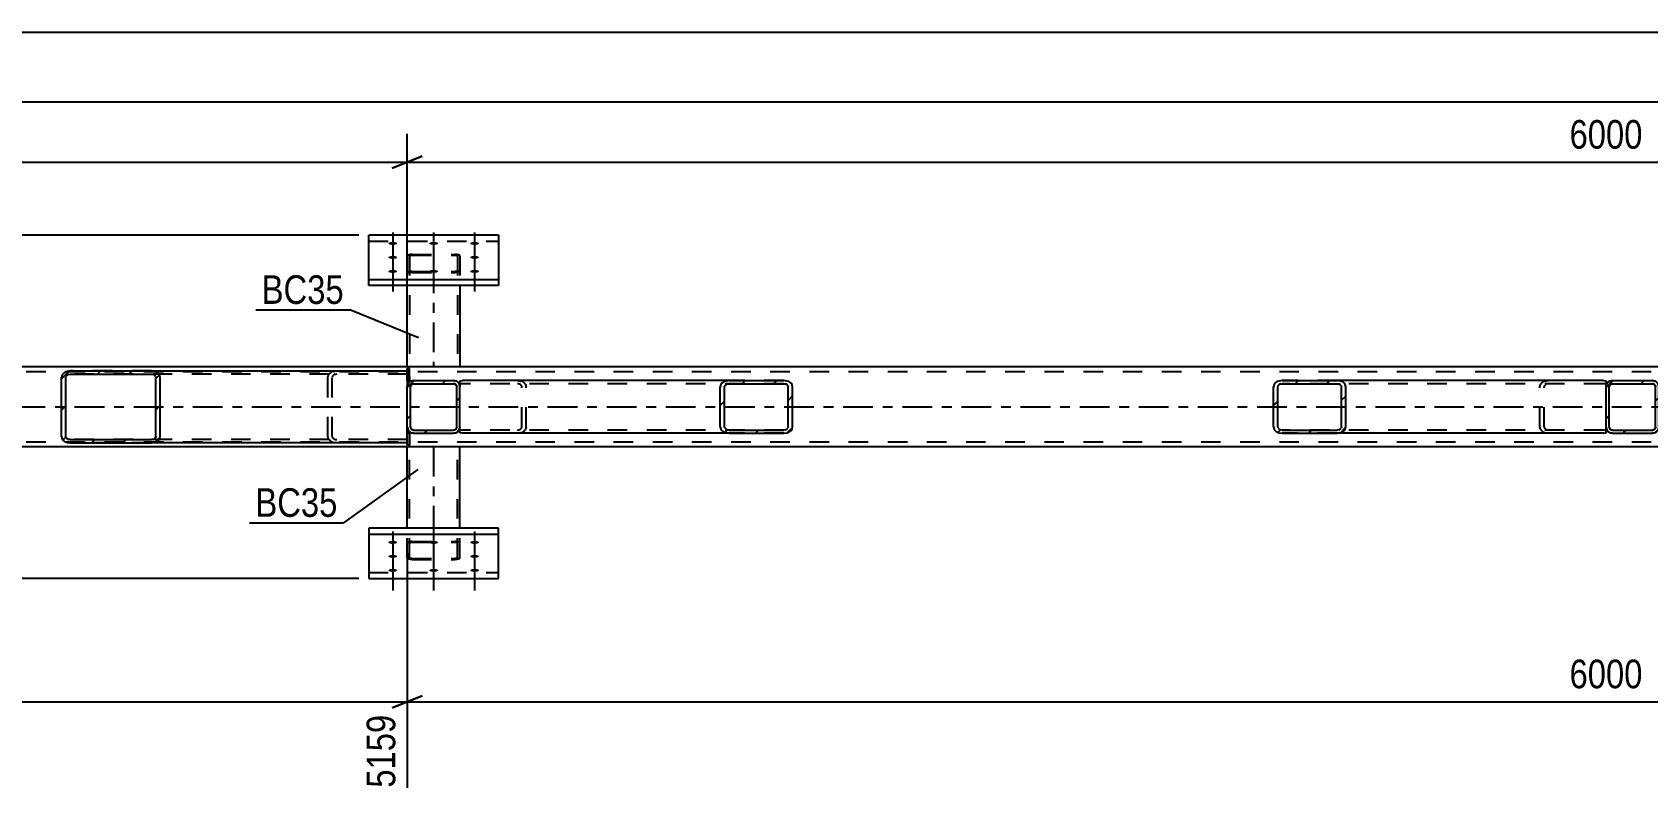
# Model space of a CAD drawing. Header units: millimetres. Extents: x -51 to 790, y -418 to 176.
# Drawn here: x 104.4 to 266.1, y -263.1 to -186.9 of the extents above; entities that cross this region are included whole.
import ezdxf

# ---------------------------------------------------------------- set-up
doc = ezdxf.new("R2010")
doc.units = ezdxf.units.MM
doc.linetypes.add('DXK_LINE_DOT2', pattern=[3.9198, 1.9599, -1.9599])
doc.linetypes.add('DXK_LINE_DOT3', pattern=[5.9187, 2.979, -0.9799, 0.9799, -0.9799])
doc.styles.add('Arial Narrow', font='ARIALN.TTF', dxfattribs={"height": 0.2})

# ---------------------------------------------------------------- blocks, each defined once
blk = doc.blocks.new('Part-389637219-17713 - 17712')
at = {"linetype": 'Continuous'}
h = blk.add_hatch(dxfattribs=at)
h.set_pattern_fill('', scale=0.7, style=0, pattern_type=0)
h.set_pattern_definition([(45, (179.9708, -226.9783), (-1.57154, 1.57154), [])])
h.paths.add_polyline_path([(179.63, -227.03), (179.97, -226.98), (180.26, -226.84), (180.45, -226.63), (180.51, -226.39), (180.51, -222.39), (180.45, -222.14), (180.26, -221.93), (179.97, -221.8), (179.63, -221.75), (174.14, -221.75), (173.81, -221.8), (173.52, -221.93), (173.33, -222.14), (173.27, -222.39), (173.27, -226.39), (173.33, -226.63), (173.52, -226.84), (173.81, -226.98), (174.14, -227.03)])
h.paths.add_polyline_path([(173.98, -226.68), (173.83, -226.61), (173.74, -226.51), (173.7, -226.39), (173.7, -222.39), (173.74, -222.26), (173.83, -222.16), (173.98, -222.09), (174.14, -222.07), (179.63, -222.07), (179.8, -222.09), (179.95, -222.16), (180.04, -222.26), (180.07, -222.39), (180.07, -226.39), (180.04, -226.51), (179.95, -226.61), (179.8, -226.68), (179.63, -226.71), (174.14, -226.71)])
at = {"color": 2, "linetype": 'Continuous'}
for p, q in [((147.21, -221.78), (147.47, -221.75)), ((147.21, -221.78), (147.21, -222.39)), ((174.14, -221.75), (147.47, -221.75)), ((173.33, -222.14), (173.27, -222.39)), ((173.27, -226.39), (173.27, -222.39)), ((173.7, -222.39), (173.74, -222.26)), ((173.7, -226.39), (173.7, -222.39)), ((174.14, -221.75), (173.81, -221.8)), ((173.98, -222.09), (174.14, -222.07)), ((174.14, -221.75), (179.63, -221.75)), ((174.14, -222.07), (179.63, -222.07)), ((179.97, -221.8), (179.63, -221.75)), ((179.63, -222.07), (179.8, -222.09)), ((180.04, -222.26), (180.07, -222.39)), ((180.07, -226.39), (180.07, -222.39)), ((180.51, -222.39), (180.45, -222.14)), ((180.51, -226.39), (180.51, -222.39)), ((147.21, -226.98), (147.21, -226.39)), ((173.27, -226.39), (173.33, -226.63)), ((173.74, -226.51), (173.7, -226.39)), ((180.07, -226.39), (180.04, -226.51)), ((180.45, -226.63), (180.51, -226.39)), ((147.21, -226.99), (147.21, -226.98)), ((147.47, -227.03), (147.21, -226.99)), ((174.14, -227.03), (147.47, -227.03)), ((173.81, -226.98), (174.14, -227.03)), ((174.14, -226.71), (173.98, -226.68)), ((174.14, -226.71), (179.63, -226.71)), ((174.14, -227.03), (179.63, -227.03)), ((179.8, -226.68), (179.63, -226.71)), ((179.63, -227.03), (179.97, -226.98))]:
    blk.add_line(p, q, dxfattribs=at)
at = {"color": 7, "linetype": 'DXK_LINE_DOT2'}
for p, q in [((147.21, -221.78), (147.21, -222.13)), ((147.3, -222.09), (147.21, -222.13)), ((147.21, -226.84), (147.21, -222.39)), ((147.47, -222.07), (147.3, -222.09)), ((179.63, -222.07), (147.47, -222.07)), ((152.96, -221.75), (153.3, -221.8)), ((153.13, -222.09), (152.96, -222.07)), ((153.4, -222.39), (153.37, -222.26)), ((153.4, -226.39), (153.4, -222.39)), ((153.77, -222.14), (153.84, -222.39)), ((153.84, -226.39), (153.84, -222.39)), ((179.63, -221.75), (174.14, -221.75)), ((153.37, -226.51), (153.4, -226.39)), ((153.84, -226.39), (153.77, -226.63)), ((147.21, -226.64), (147.3, -226.68)), ((147.3, -226.68), (147.47, -226.71)), ((179.63, -226.71), (147.47, -226.71)), ((152.96, -226.71), (153.13, -226.68)), ((153.3, -226.98), (152.96, -227.03)), ((179.63, -227.03), (174.14, -227.03))]:
    blk.add_line(p, q, dxfattribs=at)
for centre, radius, start, end in [((153.03, -222.48), 0.401, 32.4104, 75.4453), ((153.1, -222.57), 0.802, 32.4104, 75.4453), ((153.03, -226.29), 0.401, 284.5547, 327.5896), ((153.1, -226.2), 0.802, 284.5547, 327.5896)]:
    blk.add_arc(centre, radius, start, end, dxfattribs=at)
at = {"color": 2, "linetype": 'Continuous'}
for centre, radius, start, end in [((174.01, -222.57), 0.802, 104.5547, 147.5896), ((174.08, -222.48), 0.401, 104.5547, 147.5896), ((179.7, -222.48), 0.401, 32.4104, 75.4453), ((179.77, -222.57), 0.802, 32.4104, 75.4453), ((174.01, -226.2), 0.802, 212.4104, 255.4453), ((174.08, -226.29), 0.401, 212.4104, 255.4453), ((179.7, -226.29), 0.401, 284.5547, 327.5896), ((179.77, -226.2), 0.802, 284.5547, 327.5896)]:
    blk.add_arc(centre, radius, start, end, dxfattribs=at)
blk = doc.blocks.new('Part-389637219-17789 - 17712')
at = {"color": 2, "linetype": 'Continuous'}
for p, q in [((141.93, -228.23), (141.93, -227.03)), ((142.17, -227.03), (141.93, -227.03)), ((142.17, -227.43), (142.17, -227.03)), ((142.17, -227.03), (142.17, -228.23)), ((142.17, -228.23), (142.17, -227.43)), ((142.17, -228.23), (141.93, -228.23))]:
    blk.add_line(p, q, dxfattribs=at)
at = {"color": 7, "linetype": 'DXK_LINE_DOT2'}
for p, q in [((141.93, -228.23), (141.93, -227.03)), ((142.17, -227.03), (142.17, -227.03)), ((142.17, -227.43), (142.17, -227.43)), ((142.17, -228.23), (142.17, -228.23))]:
    blk.add_line(p, q, dxfattribs=at)
blk = doc.blocks.new('Part-389637219-17725 - 17712')
at = {"linetype": 'Continuous'}
h = blk.add_hatch(dxfattribs=at)
h.set_pattern_fill('', scale=0.7, style=0, pattern_type=0)
h.set_pattern_definition([(45, (266.8196, -226.9783), (-1.57154, 1.57154), [])])
h.paths.add_polyline_path([(266.57, -227.03), (266.82, -226.98), (267.03, -226.84), (267.17, -226.63), (267.21, -226.39), (267.21, -222.39), (267.17, -222.14), (267.03, -221.93), (266.82, -221.8), (266.57, -221.75), (262.57, -221.75), (262.33, -221.8), (262.12, -221.93), (261.98, -222.14), (261.93, -222.39), (261.93, -226.39), (261.98, -226.63), (262.12, -226.84), (262.33, -226.98), (262.57, -227.03)])
h.paths.add_polyline_path([(262.45, -226.68), (262.35, -226.61), (262.28, -226.51), (262.25, -226.39), (262.25, -222.39), (262.28, -222.26), (262.35, -222.16), (262.45, -222.09), (262.57, -222.07), (266.57, -222.07), (266.7, -222.09), (266.8, -222.16), (266.87, -222.26), (266.89, -222.39), (266.89, -226.39), (266.87, -226.51), (266.8, -226.61), (266.7, -226.68), (266.57, -226.71), (262.57, -226.71)])
at = {"color": 7, "linetype": 'DXK_LINE_DOT2'}
for p, q in [((261.93, -222.39), (261.98, -222.14)), ((261.93, -226.39), (261.93, -222.39)), ((262.28, -222.26), (262.25, -222.39)), ((262.25, -226.39), (262.25, -222.39)), ((262.33, -221.8), (262.57, -221.75)), ((262.57, -222.07), (262.45, -222.09)), ((262.57, -221.75), (266.57, -221.75)), ((262.57, -222.07), (266.57, -222.07)), ((266.57, -221.75), (266.82, -221.8)), ((266.7, -222.09), (266.57, -222.07)), ((266.89, -222.39), (266.87, -222.26)), ((266.89, -226.39), (266.89, -222.39)), ((267.17, -222.14), (267.21, -222.39)), ((267.21, -226.39), (267.21, -222.39)), ((261.98, -226.63), (261.93, -226.39)), ((262.25, -226.39), (262.28, -226.51)), ((266.87, -226.51), (266.89, -226.39)), ((267.21, -226.39), (267.17, -226.63)), ((262.57, -227.03), (262.33, -226.98)), ((262.45, -226.68), (262.57, -226.71)), ((262.57, -226.71), (266.57, -226.71)), ((262.57, -227.03), (266.57, -227.03)), ((266.57, -226.71), (266.7, -226.68)), ((266.82, -226.98), (266.57, -227.03))]:
    blk.add_line(p, q, dxfattribs=at)
at = {"color": 2, "linetype": 'Continuous'}
for p, q in [((261.98, -222.14), (261.93, -222.39)), ((261.93, -226.39), (261.93, -222.39)), ((262.25, -222.39), (262.28, -222.26)), ((262.25, -226.39), (262.25, -222.39)), ((262.57, -221.75), (262.33, -221.8)), ((262.45, -222.09), (262.57, -222.07)), ((262.57, -221.75), (266.57, -221.75)), ((262.57, -222.07), (266.57, -222.07)), ((266.82, -221.8), (266.57, -221.75)), ((266.57, -222.07), (266.7, -222.09)), ((266.87, -222.26), (266.89, -222.39)), ((266.89, -226.39), (266.89, -222.39)), ((267.21, -222.39), (267.17, -222.14)), ((267.21, -226.39), (267.21, -222.39)), ((261.93, -226.39), (261.98, -226.63)), ((262.28, -226.51), (262.25, -226.39)), ((266.89, -226.39), (266.87, -226.51)), ((267.17, -226.63), (267.21, -226.39)), ((262.33, -226.98), (262.57, -227.03)), ((262.57, -226.71), (262.45, -226.68)), ((262.57, -226.71), (266.57, -226.71)), ((262.57, -227.03), (266.57, -227.03)), ((266.7, -226.68), (266.57, -226.71)), ((266.57, -227.03), (266.82, -226.98))]:
    blk.add_line(p, q, dxfattribs=at)
at = {"color": 7, "linetype": 'DXK_LINE_DOT2'}
for centre, radius, start, end in [((262.57, -222.39), 0.64, 112.5, 157.5), ((262.57, -222.39), 0.32, 112.5, 157.5), ((266.57, -222.39), 0.32, 22.5, 67.5), ((266.57, -222.39), 0.64, 22.5, 67.5), ((262.57, -226.39), 0.64, 202.5, 247.5), ((262.57, -226.39), 0.32, 202.5, 247.5), ((266.57, -226.39), 0.32, 292.5, 337.5), ((266.57, -226.39), 0.64, 292.5, 337.5)]:
    blk.add_arc(centre, radius, start, end, dxfattribs=at)
at = {"color": 2, "linetype": 'Continuous'}
for centre, radius, start, end in [((262.57, -222.39), 0.64, 112.5, 157.5), ((262.57, -222.39), 0.32, 112.5, 157.5), ((266.57, -222.39), 0.32, 22.5, 67.5), ((266.57, -222.39), 0.64, 22.5, 67.5), ((262.57, -226.39), 0.64, 202.5, 247.5), ((262.57, -226.39), 0.32, 202.5, 247.5), ((266.57, -226.39), 0.32, 292.5, 337.5), ((266.57, -226.39), 0.64, 292.5, 337.5)]:
    blk.add_arc(centre, radius, start, end, dxfattribs=at)
blk = doc.blocks.new('Part-389637219-17790 - 17712')
at = {"color": 2, "linetype": 'Continuous'}
for p, q in [((141.93, -221.75), (141.93, -220.55)), ((141.93, -220.55), (142.17, -220.55)), ((142.17, -221.35), (142.17, -220.55)), ((142.17, -221.75), (142.17, -220.55)), ((142.17, -221.35), (142.17, -221.75)), ((142.17, -221.75), (141.93, -221.75))]:
    blk.add_line(p, q, dxfattribs=at)
at = {"color": 7, "linetype": 'DXK_LINE_DOT2'}
for p, q in [((141.93, -220.55), (141.93, -221.75)), ((142.17, -220.55), (142.17, -220.55)), ((142.17, -221.35), (142.17, -221.35)), ((142.17, -221.75), (142.17, -221.75))]:
    blk.add_line(p, q, dxfattribs=at)
blk = doc.blocks.new('Part-389637219-17791 - 17712')
at = {"color": 2, "linetype": 'Continuous'}
for p, q in [((598.77, -220.39), (13.93, -220.39)), ((598.77, -228.39), (13.93, -228.39))]:
    blk.add_line(p, q, dxfattribs=at)
at = {"color": 7, "linetype": 'DXK_LINE_DOT2'}
for p, q in [((603.57, -220.87), (13.93, -220.87)), ((603.57, -227.91), (13.93, -227.91))]:
    blk.add_line(p, q, dxfattribs=at)
at = {"color": 7, "linetype": 'DXK_LINE_DOT3'}
blk.add_line((13.93, -224.39), (603.57, -224.39), dxfattribs=at)
blk = doc.blocks.new('Part-389637219-17727 - 17712')
at = {"linetype": 'Continuous'}
h = blk.add_hatch(dxfattribs=at)
h.set_pattern_fill('', scale=0.7, style=0, pattern_type=0)
h.set_pattern_definition([(45, (146.8196, -226.9783), (-1.57154, 1.57154), [])])
h.paths.add_polyline_path([(146.57, -227.03), (146.82, -226.98), (147.03, -226.84), (147.17, -226.63), (147.21, -226.39), (147.21, -222.39), (147.17, -222.14), (147.03, -221.93), (146.82, -221.8), (146.57, -221.75), (142.57, -221.75), (142.33, -221.8), (142.12, -221.93), (141.98, -222.14), (141.93, -222.39), (141.93, -226.39), (141.98, -226.63), (142.12, -226.84), (142.33, -226.98), (142.57, -227.03)])
h.paths.add_polyline_path([(142.45, -226.68), (142.35, -226.61), (142.28, -226.51), (142.25, -226.39), (142.25, -222.39), (142.28, -222.26), (142.35, -222.16), (142.45, -222.09), (142.57, -222.07), (146.57, -222.07), (146.7, -222.09), (146.8, -222.16), (146.87, -222.26), (146.89, -222.39), (146.89, -226.39), (146.87, -226.51), (146.8, -226.61), (146.7, -226.68), (146.57, -226.71), (142.57, -226.71)])
at = {"color": 7, "linetype": 'DXK_LINE_DOT2'}
for p, q in [((141.93, -222.39), (141.98, -222.14)), ((141.93, -226.39), (141.93, -222.39)), ((142.28, -222.26), (142.25, -222.39)), ((142.25, -226.39), (142.25, -222.39)), ((142.33, -221.8), (142.57, -221.75)), ((142.57, -222.07), (142.45, -222.09)), ((142.57, -221.75), (146.57, -221.75)), ((142.57, -222.07), (146.57, -222.07)), ((146.57, -221.75), (146.82, -221.8)), ((146.7, -222.09), (146.57, -222.07)), ((146.89, -222.39), (146.87, -222.26)), ((146.89, -226.39), (146.89, -222.39)), ((147.17, -222.14), (147.21, -222.39)), ((147.21, -226.39), (147.21, -222.39)), ((141.98, -226.63), (141.93, -226.39)), ((142.25, -226.39), (142.28, -226.51)), ((146.87, -226.51), (146.89, -226.39)), ((147.21, -226.39), (147.17, -226.63)), ((142.57, -227.03), (142.33, -226.98)), ((142.45, -226.68), (142.57, -226.71)), ((142.57, -226.71), (146.57, -226.71)), ((142.57, -227.03), (146.57, -227.03)), ((146.57, -226.71), (146.7, -226.68)), ((146.82, -226.98), (146.57, -227.03))]:
    blk.add_line(p, q, dxfattribs=at)
at = {"color": 2, "linetype": 'Continuous'}
for p, q in [((141.98, -222.14), (141.93, -222.39)), ((141.93, -226.39), (141.93, -222.39)), ((142.25, -222.39), (142.28, -222.26)), ((142.25, -226.39), (142.25, -222.39)), ((142.57, -221.75), (142.33, -221.8)), ((142.45, -222.09), (142.57, -222.07)), ((142.57, -221.75), (146.57, -221.75)), ((142.57, -222.07), (146.57, -222.07)), ((146.82, -221.8), (146.57, -221.75)), ((146.57, -222.07), (146.7, -222.09)), ((146.87, -222.26), (146.89, -222.39)), ((146.89, -226.39), (146.89, -222.39)), ((147.21, -222.39), (147.17, -222.14)), ((147.21, -226.39), (147.21, -222.39)), ((141.93, -226.39), (141.98, -226.63)), ((142.28, -226.51), (142.25, -226.39)), ((146.89, -226.39), (146.87, -226.51)), ((147.17, -226.63), (147.21, -226.39)), ((142.33, -226.98), (142.57, -227.03)), ((142.57, -226.71), (142.45, -226.68)), ((142.57, -226.71), (146.57, -226.71)), ((142.57, -227.03), (146.57, -227.03)), ((146.7, -226.68), (146.57, -226.71)), ((146.57, -227.03), (146.82, -226.98))]:
    blk.add_line(p, q, dxfattribs=at)
at = {"color": 7, "linetype": 'DXK_LINE_DOT3'}
blk.add_line((144.57, -224.39), (144.57, -224.39), dxfattribs=at)
at = {"color": 7, "linetype": 'DXK_LINE_DOT2'}
for centre, radius, start, end in [((142.57, -222.39), 0.64, 112.5, 157.5), ((142.57, -222.39), 0.32, 112.5, 157.5), ((146.57, -222.39), 0.32, 22.5, 67.5), ((146.57, -222.39), 0.64, 22.5, 67.5), ((142.57, -226.39), 0.64, 202.5, 247.5), ((142.57, -226.39), 0.32, 202.5, 247.5), ((146.57, -226.39), 0.32, 292.5, 337.5), ((146.57, -226.39), 0.64, 292.5, 337.5)]:
    blk.add_arc(centre, radius, start, end, dxfattribs=at)
at = {"color": 2, "linetype": 'Continuous'}
for centre, radius, start, end in [((142.57, -222.39), 0.64, 112.5, 157.5), ((142.57, -222.39), 0.32, 112.5, 157.5), ((146.57, -222.39), 0.32, 22.5, 67.5), ((146.57, -222.39), 0.64, 22.5, 67.5), ((142.57, -226.39), 0.64, 202.5, 247.5), ((142.57, -226.39), 0.32, 202.5, 247.5), ((146.57, -226.39), 0.32, 292.5, 337.5), ((146.57, -226.39), 0.64, 292.5, 337.5)]:
    blk.add_arc(centre, radius, start, end, dxfattribs=at)
blk = doc.blocks.new('Part-389637219-17732 - 17712')
at = {"color": 2, "linetype": 'Continuous'}
for p, q in [((141.93, -236.54), (141.93, -228.39)), ((147.21, -236.54), (147.21, -228.39))]:
    blk.add_line(p, q, dxfattribs=at)
at = {"color": 7, "linetype": 'DXK_LINE_DOT2'}
for p, q in [((147.21, -228.39), (141.93, -228.39)), ((142.17, -239.5), (142.17, -228.39)), ((146.97, -239.5), (146.97, -228.39)), ((141.93, -239.5), (141.93, -236.54)), ((147.21, -239.5), (147.21, -236.54)), ((141.97, -237.96), (141.93, -238.02)), ((142.07, -237.91), (141.97, -237.96)), ((142.23, -237.87), (142.07, -237.91)), ((142.17, -238.02), (142.19, -237.99)), ((142.19, -237.99), (142.24, -237.96)), ((142.41, -237.86), (142.23, -237.87)), ((142.24, -237.96), (142.32, -237.95)), ((142.32, -237.95), (142.41, -237.94)), ((142.41, -237.86), (146.73, -237.86)), ((142.41, -237.94), (146.73, -237.94)), ((146.92, -237.87), (146.73, -237.86)), ((146.73, -237.94), (146.83, -237.95)), ((146.83, -237.95), (146.9, -237.96)), ((146.9, -237.96), (146.96, -237.99)), ((147.07, -237.91), (146.92, -237.87)), ((146.96, -237.99), (146.97, -238.02)), ((147.18, -237.96), (147.07, -237.91)), ((147.21, -238.02), (147.18, -237.96)), ((141.93, -239.5), (141.97, -239.56)), ((141.97, -239.56), (142.07, -239.62)), ((142.07, -239.62), (142.23, -239.65)), ((142.19, -239.53), (142.17, -239.5)), ((142.24, -239.56), (142.19, -239.53)), ((142.23, -239.65), (142.41, -239.66)), ((142.32, -239.57), (142.24, -239.56)), ((142.41, -239.58), (142.32, -239.57)), ((142.41, -239.58), (146.73, -239.58)), ((142.41, -239.66), (146.73, -239.66)), ((146.83, -239.57), (146.73, -239.58)), ((146.73, -239.66), (146.92, -239.65)), ((146.9, -239.56), (146.83, -239.57)), ((146.96, -239.53), (146.9, -239.56)), ((146.92, -239.65), (147.07, -239.62)), ((146.97, -239.5), (146.96, -239.53)), ((147.07, -239.62), (147.18, -239.56)), ((147.18, -239.56), (147.21, -239.5))]:
    blk.add_line(p, q, dxfattribs=at)
at = {"color": 7, "linetype": 'DXK_LINE_DOT3'}
blk.add_line((144.57, -228.39), (144.57, -238.76), dxfattribs=at)
blk = doc.blocks.new('Part-389637219-17734 - 17712')
at = {"linetype": 'Continuous'}
h = blk.add_hatch(dxfattribs=at)
h.set_pattern_fill('', scale=0.7, style=0, pattern_type=0)
h.set_pattern_definition([(45, (116.6598, -227.9383), (-1.57154, 1.57154), [])])
h.paths.add_polyline_path([(116.32, -227.99), (116.66, -227.94), (116.94, -227.8), (117.14, -227.59), (117.2, -227.35), (117.2, -221.43), (117.14, -221.18), (116.94, -220.97), (116.66, -220.84), (116.32, -220.79), (108.2, -220.79), (107.86, -220.84), (107.58, -220.97), (107.39, -221.18), (107.32, -221.43), (107.32, -227.35), (107.39, -227.59), (107.58, -227.8), (107.86, -227.94), (108.2, -227.99)])
h.paths.add_polyline_path([(108.03, -227.64), (107.89, -227.57), (107.79, -227.47), (107.76, -227.35), (107.76, -221.43), (107.79, -221.3), (107.89, -221.2), (108.03, -221.13), (108.2, -221.11), (116.32, -221.11), (116.49, -221.13), (116.63, -221.2), (116.73, -221.3), (116.76, -221.43), (116.76, -227.35), (116.73, -227.47), (116.63, -227.57), (116.49, -227.64), (116.32, -227.67), (108.2, -227.67)])
at = {"color": 2, "linetype": 'Continuous'}
for p, q in [((107.39, -221.18), (107.32, -221.43)), ((107.32, -227.35), (107.32, -221.43)), ((107.76, -221.43), (107.79, -221.3)), ((107.76, -227.35), (107.76, -221.43)), ((108.2, -220.79), (107.86, -220.84)), ((108.03, -221.13), (108.2, -221.11)), ((108.2, -220.79), (116.32, -220.79)), ((108.2, -221.11), (116.32, -221.11)), ((116.32, -220.79), (141.93, -220.79)), ((116.66, -220.84), (116.32, -220.79)), ((116.32, -221.11), (116.49, -221.13)), ((116.73, -221.3), (116.76, -221.43)), ((116.76, -227.35), (116.76, -221.43)), ((117.2, -221.43), (117.14, -221.18)), ((117.2, -227.35), (117.2, -221.43)), ((141.93, -221.75), (141.93, -222.39)), ((141.93, -227.03), (141.93, -226.39)), ((107.32, -227.35), (107.39, -227.59)), ((107.79, -227.47), (107.76, -227.35)), ((107.86, -227.94), (108.2, -227.99)), ((108.2, -227.67), (108.03, -227.64)), ((108.2, -227.67), (116.32, -227.67)), ((108.2, -227.99), (116.32, -227.99)), ((116.49, -227.64), (116.32, -227.67)), ((116.32, -227.99), (116.66, -227.94)), ((141.93, -227.99), (116.32, -227.99)), ((116.76, -227.35), (116.73, -227.47)), ((117.14, -227.59), (117.2, -227.35))]:
    blk.add_line(p, q, dxfattribs=at)
at = {"color": 7, "linetype": 'DXK_LINE_DOT2'}
for p, q in [((116.32, -220.79), (108.2, -220.79)), ((141.93, -221.11), (108.2, -221.11)), ((133.99, -221.43), (134.06, -221.18)), ((133.99, -227.35), (133.99, -221.43)), ((134.46, -221.3), (134.43, -221.43)), ((134.43, -227.35), (134.43, -221.43)), ((134.53, -220.84), (134.87, -220.79)), ((134.87, -221.11), (134.7, -221.13)), ((141.93, -220.79), (141.93, -221.11)), ((141.93, -220.97), (141.93, -221.75)), ((141.93, -226.39), (141.93, -222.39)), ((141.93, -227.67), (108.2, -227.67)), ((116.32, -227.99), (108.2, -227.99)), ((134.06, -227.59), (133.99, -227.35)), ((134.43, -227.35), (134.46, -227.47)), ((134.87, -227.99), (134.53, -227.94)), ((134.7, -227.64), (134.87, -227.67)), ((141.93, -227.99), (141.93, -227.03))]:
    blk.add_line(p, q, dxfattribs=at)
at = {"color": 2, "linetype": 'Continuous'}
for centre, radius, start, end in [((108.06, -221.61), 0.802, 104.5547, 147.5896), ((108.13, -221.52), 0.401, 104.5547, 147.5896), ((116.39, -221.52), 0.401, 32.4104, 75.4453), ((116.46, -221.61), 0.802, 32.4104, 75.4453), ((108.06, -227.16), 0.802, 212.4104, 255.4453), ((108.13, -227.25), 0.401, 212.4104, 255.4453), ((116.39, -227.25), 0.401, 284.5547, 327.5896), ((116.46, -227.16), 0.802, 284.5547, 327.5896)]:
    blk.add_arc(centre, radius, start, end, dxfattribs=at)
at = {"color": 7, "linetype": 'DXK_LINE_DOT2'}
for centre, radius, start, end in [((134.73, -221.61), 0.802, 104.5547, 147.5896), ((134.8, -221.52), 0.401, 104.5547, 147.5896), ((134.73, -227.16), 0.802, 212.4104, 255.4453), ((134.8, -227.25), 0.401, 212.4104, 255.4453)]:
    blk.add_arc(centre, radius, start, end, dxfattribs=at)
blk = doc.blocks.new('Part-389637219-17735 - 17712')
at = {"linetype": 'Continuous'}
h = blk.add_hatch(dxfattribs=at)
h.set_pattern_fill('', scale=0.7, style=0, pattern_type=0)
h.set_pattern_definition([(45, (235.342, -226.9783), (-1.57154, 1.57154), [])])
h.paths.add_polyline_path([(235.01, -227.03), (235.34, -226.98), (235.63, -226.84), (235.82, -226.63), (235.88, -226.39), (235.88, -222.39), (235.82, -222.14), (235.63, -221.93), (235.34, -221.8), (235.01, -221.75), (229.51, -221.75), (229.18, -221.8), (228.89, -221.93), (228.7, -222.14), (228.64, -222.39), (228.64, -226.39), (228.7, -226.63), (228.89, -226.84), (229.18, -226.98), (229.51, -227.03)])
h.paths.add_polyline_path([(229.35, -226.68), (229.2, -226.61), (229.11, -226.51), (229.08, -226.39), (229.08, -222.39), (229.11, -222.26), (229.2, -222.16), (229.35, -222.09), (229.51, -222.07), (235.01, -222.07), (235.17, -222.09), (235.32, -222.16), (235.41, -222.26), (235.45, -222.39), (235.45, -226.39), (235.41, -226.51), (235.32, -226.61), (235.17, -226.68), (235.01, -226.71), (229.51, -226.71)])
at = {"color": 2, "linetype": 'Continuous'}
for p, q in [((228.7, -222.14), (228.64, -222.39)), ((228.64, -226.39), (228.64, -222.39)), ((229.08, -222.39), (229.11, -222.26)), ((229.08, -226.39), (229.08, -222.39)), ((229.51, -221.75), (229.18, -221.8)), ((229.35, -222.09), (229.51, -222.07)), ((229.51, -221.75), (235.01, -221.75)), ((229.51, -222.07), (235.01, -222.07)), ((261.68, -221.75), (235.01, -221.75)), ((235.34, -221.8), (235.01, -221.75)), ((235.01, -222.07), (235.17, -222.09)), ((235.41, -222.26), (235.45, -222.39)), ((235.45, -226.39), (235.45, -222.39)), ((235.88, -222.39), (235.82, -222.14)), ((235.88, -226.39), (235.88, -222.39)), ((261.68, -221.75), (261.93, -221.78)), ((261.93, -221.78), (261.93, -221.8)), ((261.93, -221.8), (261.93, -221.93)), ((261.93, -221.93), (261.93, -222.39)), ((228.64, -226.39), (228.7, -226.63)), ((229.11, -226.51), (229.08, -226.39)), ((235.45, -226.39), (235.41, -226.51)), ((235.82, -226.63), (235.88, -226.39)), ((261.93, -226.99), (261.93, -226.39)), ((229.18, -226.98), (229.51, -227.03)), ((229.51, -226.71), (229.35, -226.68)), ((229.51, -226.71), (235.01, -226.71)), ((229.51, -227.03), (235.01, -227.03)), ((235.17, -226.68), (235.01, -226.71)), ((235.01, -227.03), (235.34, -226.98)), ((261.68, -227.03), (235.01, -227.03)), ((261.68, -227.03), (261.93, -226.99))]:
    blk.add_line(p, q, dxfattribs=at)
at = {"color": 7, "linetype": 'DXK_LINE_DOT2'}
for p, q in [((235.01, -221.75), (229.51, -221.75)), ((261.68, -222.07), (229.51, -222.07)), ((255.31, -222.39), (255.37, -222.14)), ((255.31, -226.39), (255.31, -222.39)), ((255.78, -222.26), (255.75, -222.39)), ((255.75, -226.39), (255.75, -222.39)), ((255.85, -221.8), (256.19, -221.75)), ((256.19, -222.07), (256.02, -222.09)), ((261.85, -222.09), (261.68, -222.07)), ((261.93, -222.13), (261.85, -222.09)), ((261.93, -221.78), (261.93, -221.78)), ((261.93, -221.93), (261.93, -222.13)), ((261.93, -226.39), (261.93, -222.14)), ((255.37, -226.63), (255.31, -226.39)), ((255.75, -226.39), (255.78, -226.51)), ((261.68, -226.71), (229.51, -226.71)), ((235.01, -227.03), (229.51, -227.03)), ((256.19, -227.03), (255.85, -226.98)), ((256.02, -226.68), (256.19, -226.71)), ((261.68, -226.71), (261.85, -226.68)), ((261.85, -226.68), (261.93, -226.64))]:
    blk.add_line(p, q, dxfattribs=at)
at = {"color": 2, "linetype": 'Continuous'}
for centre, radius, start, end in [((229.38, -222.57), 0.802, 104.5547, 147.5896), ((229.45, -222.48), 0.401, 104.5547, 147.5896), ((235.07, -222.48), 0.401, 32.4104, 75.4453), ((235.14, -222.57), 0.802, 32.4104, 75.4453), ((229.38, -226.2), 0.802, 212.4104, 255.4453), ((229.45, -226.29), 0.401, 212.4104, 255.4453), ((235.07, -226.29), 0.401, 284.5547, 327.5896), ((235.14, -226.2), 0.802, 284.5547, 327.5896)]:
    blk.add_arc(centre, radius, start, end, dxfattribs=at)
at = {"color": 7, "linetype": 'DXK_LINE_DOT2'}
for centre, radius, start, end in [((256.05, -222.57), 0.802, 104.5547, 147.5896), ((256.12, -222.48), 0.401, 104.5547, 147.5896), ((256.05, -226.2), 0.802, 212.4104, 255.4453), ((256.12, -226.29), 0.401, 212.4104, 255.4453)]:
    blk.add_arc(centre, radius, start, end, dxfattribs=at)
blk = doc.blocks.new('Part-389637219-17762 - 17712')
at = {"color": 7, "linetype": 'DXK_LINE_DOT2'}
for p, q in [((141.97, -209.21), (141.93, -209.27)), ((141.93, -209.27), (141.93, -212.24)), ((142.07, -209.16), (141.97, -209.21)), ((142.23, -209.12), (142.07, -209.16)), ((142.17, -209.27), (142.19, -209.24)), ((142.17, -209.27), (142.17, -220.39)), ((142.19, -209.24), (142.24, -209.22)), ((142.41, -209.11), (142.23, -209.12)), ((142.24, -209.22), (142.32, -209.2)), ((142.32, -209.2), (142.41, -209.19)), ((142.41, -209.11), (146.73, -209.11)), ((142.41, -209.19), (146.73, -209.19)), ((146.92, -209.12), (146.73, -209.11)), ((146.73, -209.19), (146.83, -209.2)), ((146.83, -209.2), (146.9, -209.22)), ((146.9, -209.22), (146.96, -209.24)), ((147.07, -209.16), (146.92, -209.12)), ((146.96, -209.24), (146.97, -209.27)), ((146.97, -209.27), (146.97, -220.39)), ((147.18, -209.21), (147.07, -209.16)), ((147.21, -209.27), (147.18, -209.21)), ((147.21, -209.27), (147.21, -212.24)), ((141.93, -210.75), (141.97, -210.82)), ((141.97, -210.82), (142.07, -210.87)), ((142.07, -210.87), (142.23, -210.9)), ((142.19, -210.78), (142.17, -210.75)), ((142.24, -210.81), (142.19, -210.78)), ((142.23, -210.9), (142.41, -210.92)), ((142.32, -210.83), (142.24, -210.81)), ((142.41, -210.83), (142.32, -210.83)), ((142.41, -210.83), (146.73, -210.83)), ((142.41, -210.92), (146.73, -210.92)), ((146.83, -210.83), (146.73, -210.83)), ((146.73, -210.92), (146.92, -210.9)), ((146.9, -210.81), (146.83, -210.83)), ((146.96, -210.78), (146.9, -210.81)), ((146.92, -210.9), (147.07, -210.87)), ((146.97, -210.75), (146.96, -210.78)), ((147.07, -210.87), (147.18, -210.82)), ((147.18, -210.82), (147.21, -210.75)), ((147.21, -220.39), (141.93, -220.39))]:
    blk.add_line(p, q, dxfattribs=at)
at = {"color": 7, "linetype": 'DXK_LINE_DOT3'}
blk.add_line((144.57, -210.01), (144.57, -220.39), dxfattribs=at)
at = {"color": 2, "linetype": 'Continuous'}
for p, q in [((141.93, -220.39), (141.93, -212.24)), ((147.21, -212.24), (147.21, -220.39))]:
    blk.add_line(p, q, dxfattribs=at)
blk = doc.blocks.new('Part-389637219-17764 - 17712')
at = {"color": 2, "linetype": 'Continuous'}
for p, q in [((151.07, -236.54), (138.07, -236.54)), ((138.07, -236.54), (138.07, -241.58)), ((138.07, -237.14), (151.07, -237.14)), ((151.07, -241.58), (151.07, -236.54)), ((138.07, -241.58), (151.07, -241.58))]:
    blk.add_line(p, q, dxfattribs=at)
at = {"color": 7, "linetype": 'DXK_LINE_DOT2'}
blk.add_line((138.07, -240.98), (151.07, -240.98), dxfattribs=at)
blk = doc.blocks.new('Part-389637219-17765 - 17712')
at = {"color": 2, "linetype": 'Continuous'}
for p, q in [((138.07, -212.24), (138.07, -207.19)), ((151.07, -207.19), (138.07, -207.19)), ((151.07, -207.19), (151.07, -212.24)), ((138.07, -211.64), (151.07, -211.64)), ((151.07, -212.24), (138.07, -212.24))]:
    blk.add_line(p, q, dxfattribs=at)
at = {"color": 7, "linetype": 'DXK_LINE_DOT2'}
blk.add_line((138.07, -207.79), (151.07, -207.79), dxfattribs=at)
blk = doc.blocks.new('Bolt-389637219-17894 - 17712')
at = {"linetype": 'Continuous'}
for points in [[(140.47, -237.81), (140.57, -237.81), (140.65, -237.82), (140.73, -237.84), (140.8, -237.86), (140.86, -237.88), (140.89, -237.91), (140.91, -237.94), (140.91, -237.98), (140.89, -238.01), (140.86, -238.03), (140.8, -238.06), (140.73, -238.08), (140.65, -238.1), (140.57, -238.11), (140.47, -238.11), (140.38, -238.11), (140.3, -238.1), (140.22, -238.08), (140.15, -238.06), (140.09, -238.03), (140.06, -238.01), (140.04, -237.98), (140.04, -237.94), (140.06, -237.91), (140.09, -237.88), (140.15, -237.86), (140.22, -237.84), (140.3, -237.82), (140.38, -237.81)], [(140.47, -239.21), (140.57, -239.21), (140.65, -239.22), (140.73, -239.24), (140.8, -239.26), (140.86, -239.29), (140.89, -239.32), (140.91, -239.35), (140.91, -239.38), (140.89, -239.41), (140.86, -239.44), (140.8, -239.46), (140.73, -239.48), (140.65, -239.5), (140.57, -239.51), (140.47, -239.51), (140.38, -239.51), (140.3, -239.5), (140.22, -239.48), (140.15, -239.46), (140.09, -239.44), (140.06, -239.41), (140.04, -239.38), (140.04, -239.35), (140.06, -239.32), (140.09, -239.29), (140.15, -239.26), (140.22, -239.24), (140.3, -239.22), (140.38, -239.21)], [(144.57, -237.81), (144.67, -237.81), (144.75, -237.82), (144.83, -237.84), (144.9, -237.86), (144.96, -237.88), (144.99, -237.91), (145.01, -237.94), (145.01, -237.98), (144.99, -238.01), (144.96, -238.03), (144.9, -238.06), (144.83, -238.08), (144.75, -238.1), (144.67, -238.11), (144.57, -238.11), (144.48, -238.11), (144.4, -238.1), (144.32, -238.08), (144.25, -238.06), (144.19, -238.03), (144.16, -238.01), (144.14, -237.98), (144.14, -237.94), (144.16, -237.91), (144.19, -237.88), (144.25, -237.86), (144.32, -237.84), (144.4, -237.82), (144.48, -237.81)], [(148.67, -237.81), (148.77, -237.81), (148.85, -237.82), (148.93, -237.84), (149, -237.86), (149.06, -237.88), (149.09, -237.91), (149.11, -237.94), (149.11, -237.98), (149.09, -238.01), (149.06, -238.03), (149, -238.06), (148.93, -238.08), (148.85, -238.1), (148.77, -238.11), (148.67, -238.11), (148.58, -238.11), (148.5, -238.1), (148.42, -238.08), (148.35, -238.06), (148.29, -238.03), (148.26, -238.01), (148.24, -237.98), (148.24, -237.94), (148.26, -237.91), (148.29, -237.88), (148.35, -237.86), (148.42, -237.84), (148.5, -237.82), (148.58, -237.81)], [(148.67, -239.21), (148.77, -239.21), (148.85, -239.22), (148.93, -239.24), (149, -239.26), (149.06, -239.29), (149.09, -239.32), (149.11, -239.35), (149.11, -239.38), (149.09, -239.41), (149.06, -239.44), (149, -239.46), (148.93, -239.48), (148.85, -239.5), (148.77, -239.51), (148.67, -239.51), (148.58, -239.51), (148.5, -239.5), (148.42, -239.48), (148.35, -239.46), (148.29, -239.44), (148.26, -239.41), (148.24, -239.38), (148.24, -239.35), (148.26, -239.32), (148.29, -239.29), (148.35, -239.26), (148.42, -239.24), (148.5, -239.22), (148.58, -239.21)], [(140.47, -240.61), (140.57, -240.62), (140.65, -240.63), (140.73, -240.64), (140.8, -240.66), (140.86, -240.69), (140.89, -240.72), (140.91, -240.75), (140.91, -240.78), (140.89, -240.81), (140.86, -240.84), (140.8, -240.86), (140.73, -240.89), (140.65, -240.9), (140.57, -240.91), (140.47, -240.91), (140.38, -240.91), (140.3, -240.9), (140.22, -240.89), (140.15, -240.86), (140.09, -240.84), (140.06, -240.81), (140.04, -240.78), (140.04, -240.75), (140.06, -240.72), (140.09, -240.69), (140.15, -240.66), (140.22, -240.64), (140.3, -240.63), (140.38, -240.62)], [(144.57, -240.61), (144.67, -240.62), (144.75, -240.63), (144.83, -240.64), (144.9, -240.66), (144.96, -240.69), (144.99, -240.72), (145.01, -240.75), (145.01, -240.78), (144.99, -240.81), (144.96, -240.84), (144.9, -240.86), (144.83, -240.89), (144.75, -240.9), (144.67, -240.91), (144.57, -240.91), (144.48, -240.91), (144.4, -240.9), (144.32, -240.89), (144.25, -240.86), (144.19, -240.84), (144.16, -240.81), (144.14, -240.78), (144.14, -240.75), (144.16, -240.72), (144.19, -240.69), (144.25, -240.66), (144.32, -240.64), (144.4, -240.63), (144.48, -240.62)], [(148.67, -240.61), (148.77, -240.62), (148.85, -240.63), (148.93, -240.64), (149, -240.66), (149.06, -240.69), (149.09, -240.72), (149.11, -240.75), (149.11, -240.78), (149.09, -240.81), (149.06, -240.84), (149, -240.86), (148.93, -240.89), (148.85, -240.9), (148.77, -240.91), (148.67, -240.91), (148.58, -240.91), (148.5, -240.9), (148.42, -240.89), (148.35, -240.86), (148.29, -240.84), (148.26, -240.81), (148.24, -240.78), (148.24, -240.75), (148.26, -240.72), (148.29, -240.69), (148.35, -240.66), (148.42, -240.64), (148.5, -240.63), (148.58, -240.62)]]:
    blk.add_hatch(color=1, dxfattribs=at).paths.add_polyline_path(points)
at = {"color": 1, "linetype": 'Continuous'}
for p, q in [((140.47, -236.87), (140.47, -239.99)), ((144.57, -236.87), (144.57, -239.99)), ((148.67, -236.87), (148.67, -239.99)), ((140.47, -238.27), (140.47, -241.39)), ((148.67, -238.27), (148.67, -241.39)), ((140.47, -239.67), (140.47, -242.79)), ((144.57, -239.67), (144.57, -242.79)), ((148.67, -239.67), (148.67, -242.79))]:
    blk.add_line(p, q, dxfattribs=at)
blk = doc.blocks.new('Bolt-389637219-17895 - 17712')
at = {"linetype": 'Continuous'}
for points in [[(140.47, -208.16), (140.38, -208.16), (140.3, -208.15), (140.22, -208.13), (140.15, -208.11), (140.09, -208.09), (140.06, -208.06), (140.04, -208.03), (140.04, -207.99), (140.06, -207.96), (140.09, -207.93), (140.15, -207.91), (140.22, -207.89), (140.3, -207.87), (140.38, -207.86), (140.47, -207.86), (140.57, -207.86), (140.65, -207.87), (140.73, -207.89), (140.8, -207.91), (140.86, -207.93), (140.89, -207.96), (140.91, -207.99), (140.91, -208.03), (140.89, -208.06), (140.86, -208.09), (140.8, -208.11), (140.73, -208.13), (140.65, -208.15), (140.57, -208.16)], [(144.57, -208.16), (144.48, -208.16), (144.4, -208.15), (144.32, -208.13), (144.25, -208.11), (144.19, -208.09), (144.16, -208.06), (144.14, -208.03), (144.14, -207.99), (144.16, -207.96), (144.19, -207.93), (144.25, -207.91), (144.32, -207.89), (144.4, -207.87), (144.48, -207.86), (144.57, -207.86), (144.67, -207.86), (144.75, -207.87), (144.83, -207.89), (144.9, -207.91), (144.96, -207.93), (144.99, -207.96), (145.01, -207.99), (145.01, -208.03), (144.99, -208.06), (144.96, -208.09), (144.9, -208.11), (144.83, -208.13), (144.75, -208.15), (144.67, -208.16)], [(148.67, -208.16), (148.58, -208.16), (148.5, -208.15), (148.42, -208.13), (148.35, -208.11), (148.29, -208.09), (148.26, -208.06), (148.24, -208.03), (148.24, -207.99), (148.26, -207.96), (148.29, -207.93), (148.35, -207.91), (148.42, -207.89), (148.5, -207.87), (148.58, -207.86), (148.67, -207.86), (148.77, -207.86), (148.85, -207.87), (148.93, -207.89), (149, -207.91), (149.06, -207.93), (149.09, -207.96), (149.11, -207.99), (149.11, -208.03), (149.09, -208.06), (149.06, -208.09), (149, -208.11), (148.93, -208.13), (148.85, -208.15), (148.77, -208.16)], [(140.47, -209.56), (140.38, -209.56), (140.3, -209.55), (140.22, -209.53), (140.15, -209.51), (140.09, -209.49), (140.06, -209.46), (140.04, -209.43), (140.04, -209.4), (140.06, -209.37), (140.09, -209.34), (140.15, -209.31), (140.22, -209.29), (140.3, -209.27), (140.38, -209.27), (140.47, -209.26), (140.57, -209.27), (140.65, -209.27), (140.73, -209.29), (140.8, -209.31), (140.86, -209.34), (140.89, -209.37), (140.91, -209.4), (140.91, -209.43), (140.89, -209.46), (140.86, -209.49), (140.8, -209.51), (140.73, -209.53), (140.65, -209.55), (140.57, -209.56)], [(148.67, -209.56), (148.58, -209.56), (148.5, -209.55), (148.42, -209.53), (148.35, -209.51), (148.29, -209.49), (148.26, -209.46), (148.24, -209.43), (148.24, -209.4), (148.26, -209.37), (148.29, -209.34), (148.35, -209.31), (148.42, -209.29), (148.5, -209.27), (148.58, -209.27), (148.67, -209.26), (148.77, -209.27), (148.85, -209.27), (148.93, -209.29), (149, -209.31), (149.06, -209.34), (149.09, -209.37), (149.11, -209.4), (149.11, -209.43), (149.09, -209.46), (149.06, -209.49), (149, -209.51), (148.93, -209.53), (148.85, -209.55), (148.77, -209.56)], [(140.47, -210.97), (140.38, -210.96), (140.3, -210.95), (140.22, -210.94), (140.15, -210.92), (140.09, -210.89), (140.06, -210.86), (140.04, -210.83), (140.04, -210.8), (140.06, -210.77), (140.09, -210.74), (140.15, -210.71), (140.22, -210.69), (140.3, -210.68), (140.38, -210.67), (140.47, -210.66), (140.57, -210.67), (140.65, -210.68), (140.73, -210.69), (140.8, -210.71), (140.86, -210.74), (140.89, -210.77), (140.91, -210.8), (140.91, -210.83), (140.89, -210.86), (140.86, -210.89), (140.8, -210.92), (140.73, -210.94), (140.65, -210.95), (140.57, -210.96)], [(144.57, -210.97), (144.48, -210.96), (144.4, -210.95), (144.32, -210.94), (144.25, -210.92), (144.19, -210.89), (144.16, -210.86), (144.14, -210.83), (144.14, -210.8), (144.16, -210.77), (144.19, -210.74), (144.25, -210.71), (144.32, -210.69), (144.4, -210.68), (144.48, -210.67), (144.57, -210.66), (144.67, -210.67), (144.75, -210.68), (144.83, -210.69), (144.9, -210.71), (144.96, -210.74), (144.99, -210.77), (145.01, -210.8), (145.01, -210.83), (144.99, -210.86), (144.96, -210.89), (144.9, -210.92), (144.83, -210.94), (144.75, -210.95), (144.67, -210.96)], [(148.67, -210.97), (148.58, -210.96), (148.5, -210.95), (148.42, -210.94), (148.35, -210.92), (148.29, -210.89), (148.26, -210.86), (148.24, -210.83), (148.24, -210.8), (148.26, -210.77), (148.29, -210.74), (148.35, -210.71), (148.42, -210.69), (148.5, -210.68), (148.58, -210.67), (148.67, -210.66), (148.77, -210.67), (148.85, -210.68), (148.93, -210.69), (149, -210.71), (149.06, -210.74), (149.09, -210.77), (149.11, -210.8), (149.11, -210.83), (149.09, -210.86), (149.06, -210.89), (149, -210.92), (148.93, -210.94), (148.85, -210.95), (148.77, -210.96)]]:
    blk.add_hatch(color=1, dxfattribs=at).paths.add_polyline_path(points)
at = {"color": 1, "linetype": 'Continuous'}
for p, q in [((140.47, -206.92), (140.47, -210.04)), ((144.57, -206.92), (144.57, -210.04)), ((148.67, -206.92), (148.67, -210.04)), ((140.47, -208.32), (140.47, -211.44)), ((148.67, -208.32), (148.67, -211.44)), ((140.47, -209.72), (140.47, -212.84)), ((144.57, -209.72), (144.57, -212.84)), ((148.67, -209.72), (148.67, -212.84))]:
    blk.add_line(p, q, dxfattribs=at)
blk = doc.blocks.new('StraightDimension-389637219-24324 - 17712')
at = {"color": 7, "linetype": 'Continuous'}
blk.add_line((1.03, -193.83), (603.57, -193.83), dxfattribs=at)
blk = doc.blocks.new('StraightDimension-389637219-24482 - 17712')
at = {"color": 7, "linetype": 'Continuous'}
blk.add_line((0.03, -186.86), (604.57, -186.86), dxfattribs=at)
blk = doc.blocks.new('StraightDimension-389637219-24494 - 17712')
at = {"color": 7, "linetype": 'Continuous'}
for p, q in [((137.07, -207.19), (-24.08, -207.19)), ((137.07, -241.58), (-24.08, -241.58))]:
    blk.add_line(p, q, dxfattribs=at)
blk = doc.blocks.new('StraightDimension-389637219-24501 - 17712')
at = {"color": 7, "linetype": 'Continuous'}
for p, q in [((141.93, -239.02), (141.93, -262.53)), ((143.43, -253.32), (140.43, -254.52)), ((141.93, -253.92), (381.93, -253.92))]:
    blk.add_line(p, q, dxfattribs=at)
at = {"color": 0}
blk.add_wipeout([(266.19, -253.17), (266.19, -248.97), (257.68, -248.97), (257.68, -253.17)], dxfattribs=at)
at = {"color": 3, "style": 'Arial Narrow'}
blk.add_text('6000', height=2.863, dxfattribs=at).set_placement((258.28, -252.57))
blk = doc.blocks.new('StraightDimension-389637219-24502 - 17712')
at = {"color": 7, "linetype": 'Continuous'}
for p, q in [((1.03, -229.39), (1.03, -257.05)), ((141.93, -239.02), (141.93, -262.53)), ((2.53, -253.32), (-0.47, -254.52)), ((140.43, -254.52), (143.43, -253.32)), ((1.03, -253.92), (141.93, -253.92))]:
    blk.add_line(p, q, dxfattribs=at)
at = {"color": 0}
blk.add_wipeout([(75.74, -253.17), (75.74, -248.97), (67.23, -248.97), (67.23, -253.17)], dxfattribs=at)
at = {"color": 0, "linetype": 'Continuous'}
for points in [[(0.43, -254.62), (-3.77, -254.62), (-3.77, -257.65), (0.43, -257.65)], [(141.33, -254.62), (137.13, -254.62), (137.13, -263.13), (141.33, -263.13)]]:
    blk.add_wipeout(points, dxfattribs=at)
at = {"color": 3, "style": 'Arial Narrow'}
blk.add_text('5159', height=2.863, dxfattribs=at).set_placement((67.83, -252.57))
at = {"color": 3, "linetype": 'Continuous', "style": 'Arial Narrow'}
for s, height, p in [('0', 2.86, (-0.17, -257.05)), ('5159', 2.863, (140.73, -262.53))]:
    blk.add_text(s, height=height, rotation=90.0002, dxfattribs=at).set_placement(p)
blk = doc.blocks.new('StraightDimension-389637219-30840 - 17712')
at = {"color": 7, "linetype": 'Continuous'}
for p, q in [((141.93, -217.33), (141.93, -197.02)), ((143.43, -199.27), (140.43, -200.47)), ((141.93, -199.87), (381.93, -199.87))]:
    blk.add_line(p, q, dxfattribs=at)
at = {"color": 0}
blk.add_wipeout([(266.19, -199.12), (266.19, -194.92), (257.68, -194.92), (257.68, -199.12)], dxfattribs=at)
at = {"color": 3, "style": 'Arial Narrow'}
blk.add_text('6000', height=2.863, dxfattribs=at).set_placement((258.28, -198.52))
blk = doc.blocks.new('StraightDimension-389637219-30841 - 17712')
at = {"color": 7, "linetype": 'Continuous'}
for p, q in [((1.03, -219.39), (1.03, -197.02)), ((141.93, -217.33), (141.93, -197.02)), ((2.53, -199.27), (-0.47, -200.47)), ((1.03, -199.87), (141.93, -199.87)), ((140.43, -200.47), (143.43, -199.27))]:
    blk.add_line(p, q, dxfattribs=at)
at = {"color": 0}
blk.add_wipeout([(75.74, -199.12), (75.74, -194.92), (67.23, -194.92), (67.23, -199.12)], dxfattribs=at)
at = {"color": 3, "style": 'Arial Narrow'}
blk.add_text('5159', height=2.863, dxfattribs=at).set_placement((67.83, -198.52))
blk = doc.blocks.new('Mark-389637219-24270 - 17712')
at = {"color": 0}
blk.add_wipeout([(134.95, -235.4), (134.95, -232.4), (126.73, -232.4), (126.73, -235.4)], dxfattribs=at)
blk.add_wipeout([(134.95, -235.4), (134.95, -232.4), (126.73, -232.4), (126.73, -235.4)], dxfattribs=at)
at = {"color": 30, "linetype": 'Continuous'}
for p in [(143, -230.65), (126.13, -236)]:
    blk.add_line(p, (135.55, -236), dxfattribs=at)
at = {"color": 3, "style": 'Arial Narrow'}
blk.add_text('BC35', height=2.863, dxfattribs=at).set_placement((126.73, -235.4))
blk = doc.blocks.new('Mark-389637219-24282 - 17712')
at = {"color": 0}
blk.add_wipeout([(135.58, -214.07), (135.58, -211.07), (127.36, -211.07), (127.36, -214.07)], dxfattribs=at)
blk.add_wipeout([(135.58, -214.07), (135.58, -211.07), (127.36, -211.07), (127.36, -214.07)], dxfattribs=at)
at = {"color": 30, "linetype": 'Continuous'}
for p in [(126.76, -214.67), (143.06, -217.47)]:
    blk.add_line(p, (136.18, -214.67), dxfattribs=at)
at = {"color": 3, "style": 'Arial Narrow'}
blk.add_text('BC35', height=2.863, dxfattribs=at).set_placement((127.36, -214.07))

msp = doc.modelspace()

# ---------------------------------------------------------------- block references
for name in ['Bolt-389637219-17895 - 17712', 'Part-389637219-17765 - 17712', 'Part-389637219-17762 - 17712', 'Part-389637219-17791 - 17712', 'Part-389637219-17734 - 17712', 'Part-389637219-17790 - 17712', 'Part-389637219-17727 - 17712', 'Part-389637219-17713 - 17712', 'Part-389637219-17735 - 17712', 'Part-389637219-17725 - 17712', 'Part-389637219-17789 - 17712', 'Part-389637219-17732 - 17712', 'Part-389637219-17764 - 17712', 'Bolt-389637219-17894 - 17712']:
    msp.add_blockref(name, (0, 0))

# ---------------------------------------------------------------- next in the draw order: block references
for name in ['StraightDimension-389637219-24324 - 17712', 'StraightDimension-389637219-24501 - 17712']:
    msp.add_blockref(name, (0, 0))

# ---------------------------------------------------------------- next in the draw order: block references
msp.add_blockref('StraightDimension-389637219-24482 - 17712', (0, 0))

# ---------------------------------------------------------------- next in the draw order: block references
for name in ['StraightDimension-389637219-30840 - 17712', 'StraightDimension-389637219-24494 - 17712']:
    msp.add_blockref(name, (0, 0))

# ---------------------------------------------------------------- next in the draw order: block references
for name in ['StraightDimension-389637219-30841 - 17712', 'StraightDimension-389637219-24502 - 17712']:
    msp.add_blockref(name, (0, 0))

# ---------------------------------------------------------------- next in the draw order: block references
for name in ['Mark-389637219-24282 - 17712', 'Mark-389637219-24270 - 17712']:
    msp.add_blockref(name, (0, 0))

doc.saveas('drawing.dxf')
